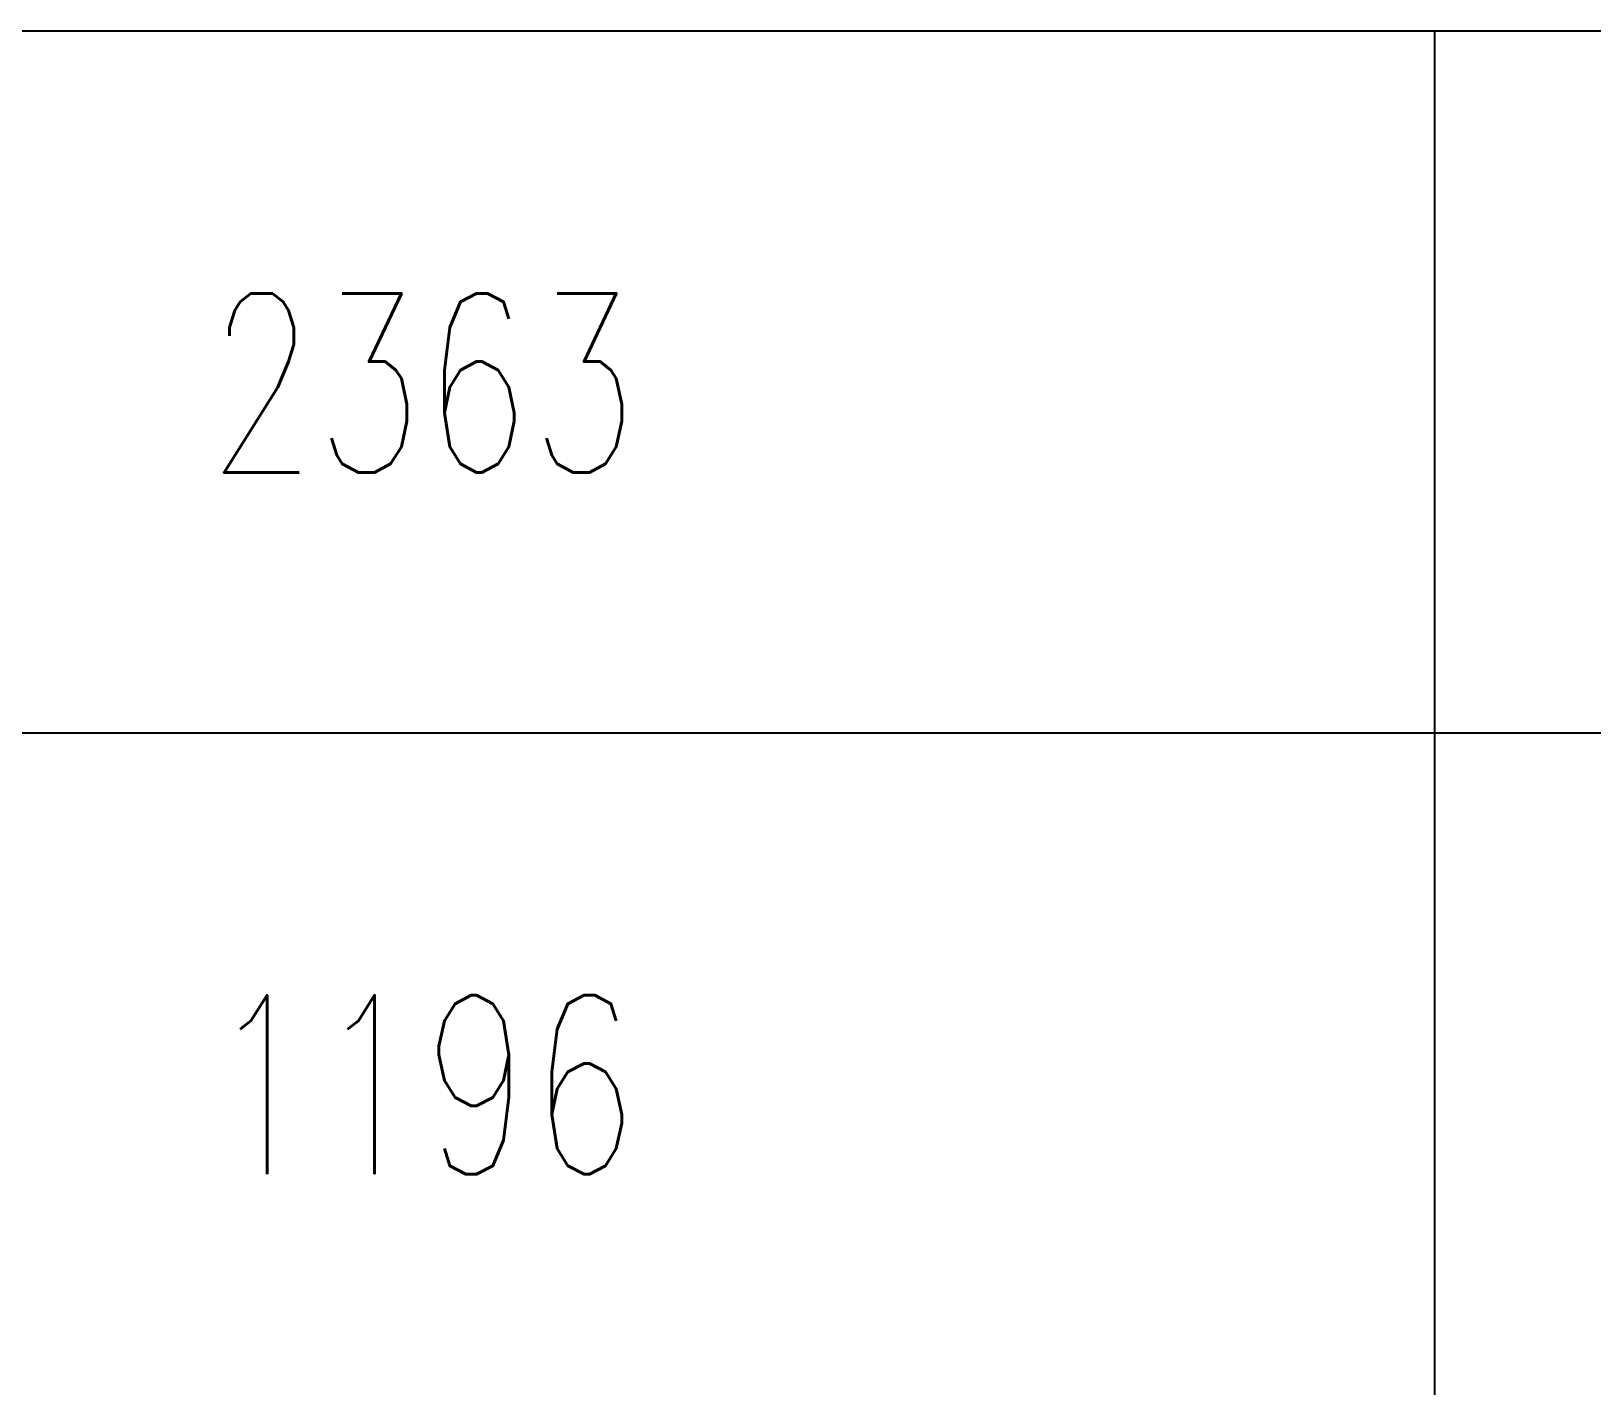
# Model space of a CAD drawing. Extents: x 93518 to 937116, y -359949 to 58022.
# Drawn here: x 752992 to 754548, y -120126 to -118775 of the extents above; entities that cross this region are included whole.
import ezdxf

# ---------------------------------------------------------------- set-up
doc = ezdxf.new("R2010")
doc.units = 0
doc.header["$LTSCALE"] = 1000
doc.header["$MEASUREMENT"] = 0
doc.layers.get('0').update_dxf_attribs({"linetype": 'CONTINUOUS'})
doc.layers.add('PUB_TEXT', color=7, linetype='CONTINUOUS')
doc.styles.add('HZ', font='geditxt.shx', dxfattribs={"width": 0.8, "bigfont": 'dxt.shx'})

msp = doc.modelspace()

# ---------------------------------------------------------------- linework, layer by layer
at = {"color": 2}
for p, q in [((767891.4, -118774.9), (749891.4, -118774.9)), ((754391.4, -121574.9), (754391.4, -118774.9)), ((758891.4, -119474.9), (749891.4, -119474.9))]:
    msp.add_line(p, q, dxfattribs=at)

# ---------------------------------------------------------------- texts
at = {"layer": 'PUB_TEXT', "style": 'HZ', "width": 0.7}
for s, p in [('2363', (753168.1, -119214.9)), ('1196', (753168.1, -119914.9))]:
    msp.add_text(s, height=178.56, dxfattribs=at).set_placement(p)

doc.saveas('drawing.dxf')
